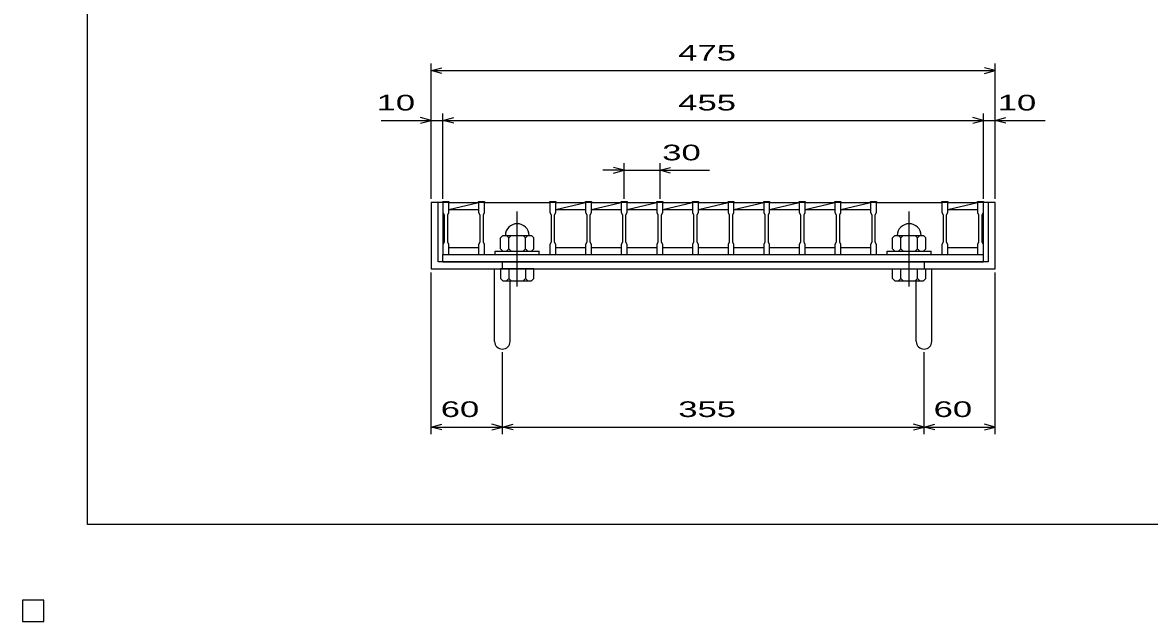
# Model space of a CAD drawing. Units: millimetres, scale not verified. Extents: x -1092 to 1039, y -770 to 632.
# Drawn here: x -1092 to -143, y -770 to -265 of the extents above; entities that cross this region are included whole.
import ezdxf
from ezdxf.enums import TextEntityAlignment as Align

# ---------------------------------------------------------------- set-up
doc = ezdxf.new("R2010")
doc.units = ezdxf.units.MM
doc.header["$LTSCALE"] = 6
doc.linetypes.add('CHAIN', pattern=[18.5, 12, -1.5, 3.5, -1.5])
for name, color, linetype, lineweight in [('0_2', 150, 'Continuous', 25), ('16', 3, 'Continuous', 25), ('19', 6, 'Continuous', 25), ('22', 4, 'Continuous', 25)]:
    doc.layers.add(name, color=color, linetype=linetype, lineweight=lineweight)
doc.styles.add('ベクトル', font='')
doc.styles.get('ベクトル').set_extended_font_data('ベクトル')

msp = doc.modelspace()

# ---------------------------------------------------------------- linework, layer by layer
at = {"layer": '0_2'}
for p, q in [((-1037.4, -687.9), (-1037.4, 632.1)), ((1038.6, -687.9), (-1037.4, -687.9))]:
    msp.add_line(p, q, dxfattribs=at)
at = {"layer": '16'}
for p, q in [((-738, -416.5), (-738, -415.8)), ((-738, -415.8), (-733, -415.8)), ((-738, -416.5), (-738, -425)), ((-733, -416.5), (-738, -416.5)), ((-738, -416.5), (-738, -454.5)), ((-733, -415.8), (-733, -416.5)), ((-733, -425), (-733, -416.5)), ((-733, -416.5), (-708, -416.5)), ((-733, -422.5), (-708, -416.5)), ((-708, -416.5), (-708, -415.8)), ((-708, -415.8), (-703, -415.8)), ((-708, -416.5), (-708, -425)), ((-703, -416.5), (-708, -416.5)), ((-703, -415.8), (-703, -416.5)), ((-703, -425), (-703, -416.5)), ((-703, -416.5), (-648, -416.5)), ((-648, -416.5), (-648, -415.8)), ((-648, -415.8), (-643, -415.8)), ((-648, -416.5), (-648, -425)), ((-643, -416.5), (-648, -416.5)), ((-643, -415.8), (-643, -416.5)), ((-643, -425), (-643, -416.5)), ((-643, -416.5), (-618, -416.5)), ((-643, -422.5), (-618, -416.5)), ((-618, -416.5), (-618, -415.8)), ((-618, -415.8), (-613, -415.8)), ((-618, -416.5), (-618, -425)), ((-613, -416.5), (-618, -416.5)), ((-613, -415.8), (-613, -416.5)), ((-613, -425), (-613, -416.5)), ((-613, -416.5), (-588, -416.5)), ((-613, -422.5), (-588, -416.5)), ((-588, -416.5), (-588, -415.8)), ((-588, -415.8), (-583, -415.8)), ((-588, -416.5), (-588, -425)), ((-583, -416.5), (-588, -416.5)), ((-583, -415.8), (-583, -416.5)), ((-583, -425), (-583, -416.5)), ((-583, -416.5), (-558, -416.5)), ((-583, -422.5), (-558, -416.5)), ((-558, -416.5), (-558, -415.8)), ((-558, -415.8), (-553, -415.8)), ((-558, -416.5), (-558, -425)), ((-553, -416.5), (-558, -416.5)), ((-553, -415.8), (-553, -416.5)), ((-553, -425), (-553, -416.5)), ((-553, -416.5), (-528, -416.5)), ((-553, -422.5), (-528, -416.5)), ((-528, -416.5), (-528, -415.8)), ((-528, -415.8), (-523, -415.8)), ((-528, -416.5), (-528, -425)), ((-523, -416.5), (-528, -416.5)), ((-523, -415.8), (-523, -416.5)), ((-523, -425), (-523, -416.5)), ((-523, -416.5), (-498, -416.5)), ((-523, -422.5), (-498, -416.5)), ((-498, -416.5), (-498, -415.8)), ((-498, -415.8), (-493, -415.8)), ((-498, -416.5), (-498, -425)), ((-493, -416.5), (-498, -416.5)), ((-493, -415.8), (-493, -416.5)), ((-493, -425), (-493, -416.5)), ((-493, -416.5), (-468, -416.5)), ((-493, -422.5), (-468, -416.5)), ((-468, -416.5), (-468, -415.8)), ((-468, -415.8), (-463, -415.8)), ((-468, -416.5), (-468, -425)), ((-463, -416.5), (-468, -416.5)), ((-463, -415.8), (-463, -416.5)), ((-463, -425), (-463, -416.5)), ((-463, -416.5), (-438, -416.5)), ((-463, -422.5), (-438, -416.5)), ((-438, -416.5), (-438, -415.8)), ((-438, -415.8), (-433, -415.8)), ((-438, -416.5), (-438, -425)), ((-433, -416.5), (-438, -416.5)), ((-433, -415.8), (-433, -416.5)), ((-433, -425), (-433, -416.5)), ((-433, -416.5), (-408, -416.5)), ((-433, -422.5), (-408, -416.5)), ((-408, -416.5), (-408, -415.8)), ((-408, -415.8), (-403, -415.8)), ((-408, -416.5), (-408, -425)), ((-403, -416.5), (-408, -416.5)), ((-403, -415.8), (-403, -416.5)), ((-403, -425), (-403, -416.5)), ((-403, -416.5), (-378, -416.5)), ((-403, -422.5), (-378, -416.5)), ((-378, -416.5), (-378, -415.8)), ((-378, -415.8), (-373, -415.8)), ((-378, -416.5), (-378, -425)), ((-373, -416.5), (-378, -416.5)), ((-373, -415.8), (-373, -416.5)), ((-373, -425), (-373, -416.5)), ((-373, -416.5), (-318, -416.5)), ((-318, -416.5), (-318, -415.8)), ((-318, -415.8), (-313, -415.8)), ((-318, -416.5), (-318, -425)), ((-313, -416.5), (-318, -416.5)), ((-313, -415.8), (-313, -416.5)), ((-313, -425), (-313, -416.5)), ((-313, -416.5), (-288, -416.5)), ((-313, -422.5), (-288, -416.5)), ((-288, -416.5), (-288, -415.8)), ((-288, -415.8), (-283, -415.8)), ((-288, -416.5), (-288, -425)), ((-283, -416.5), (-288, -416.5)), ((-283, -415.8), (-283, -416.5)), ((-283, -425), (-283, -416.5)), ((-283, -454.5), (-283, -416.5)), ((-738, -425), (-737, -427)), ((-734, -427), (-733, -425)), ((-733, -422.5), (-708, -422.5)), ((-708, -425), (-707, -427)), ((-704, -427), (-703, -425)), ((-648, -425), (-647, -427)), ((-644, -427), (-643, -425)), ((-643, -422.5), (-618, -422.5)), ((-618, -425), (-617, -427)), ((-614, -427), (-613, -425)), ((-613, -422.5), (-588, -422.5)), ((-588, -425), (-587, -427)), ((-584, -427), (-583, -425)), ((-583, -422.5), (-558, -422.5)), ((-558, -425), (-557, -427)), ((-554, -427), (-553, -425)), ((-553, -422.5), (-528, -422.5)), ((-528, -425), (-527, -427)), ((-524, -427), (-523, -425)), ((-523, -422.5), (-498, -422.5)), ((-498, -425), (-497, -427)), ((-494, -427), (-493, -425)), ((-493, -422.5), (-468, -422.5)), ((-468, -425), (-467, -427)), ((-464, -427), (-463, -425)), ((-463, -422.5), (-438, -422.5)), ((-438, -425), (-437, -427)), ((-434, -427), (-433, -425)), ((-433, -422.5), (-408, -422.5)), ((-408, -425), (-407, -427)), ((-404, -427), (-403, -425)), ((-403, -422.5), (-378, -422.5)), ((-378, -425), (-377, -427)), ((-374, -427), (-373, -425)), ((-318, -425), (-317, -427)), ((-314, -427), (-313, -425)), ((-313, -422.5), (-288, -422.5)), ((-288, -425), (-287, -427)), ((-284, -427), (-283, -425)), ((-737, -427), (-737, -450)), ((-734, -450), (-734, -427)), ((-707, -427), (-707, -450)), ((-704, -450), (-704, -427)), ((-647, -427), (-647, -450)), ((-644, -450), (-644, -427)), ((-617, -427), (-617, -450)), ((-614, -450), (-614, -427)), ((-587, -427), (-587, -450)), ((-584, -450), (-584, -427)), ((-557, -427), (-557, -450)), ((-554, -450), (-554, -427)), ((-527, -427), (-527, -450)), ((-524, -450), (-524, -427)), ((-497, -427), (-497, -450)), ((-494, -450), (-494, -427)), ((-467, -427), (-467, -450)), ((-464, -450), (-464, -427)), ((-437, -427), (-437, -450)), ((-434, -450), (-434, -427)), ((-407, -427), (-407, -450)), ((-404, -450), (-404, -427)), ((-377, -427), (-377, -450)), ((-374, -450), (-374, -427)), ((-317, -427), (-317, -450)), ((-314, -450), (-314, -427)), ((-287, -427), (-287, -450)), ((-284, -450), (-284, -427)), ((-687.5, -444.5), (-689.5, -446.5)), ((-687.5, -444.5), (-663.5, -444.5)), ((-684.5, -444.5), (-682.5, -446.5)), ((-682.5, -446.5), (-680.5, -444.5)), ((-670.5, -444.5), (-668.5, -446.5)), ((-668.5, -446.5), (-666.5, -444.5)), ((-663.5, -444.5), (-661.5, -446.5)), ((-357.5, -444.5), (-359.5, -446.5)), ((-357.5, -444.5), (-333.5, -444.5)), ((-354.5, -444.5), (-352.5, -446.5)), ((-352.5, -446.5), (-350.5, -444.5)), ((-340.5, -444.5), (-338.5, -446.5)), ((-338.5, -446.5), (-336.5, -444.5)), ((-333.5, -444.5), (-331.5, -446.5)), ((-737, -450), (-738, -452)), ((-738, -452), (-738, -460.5)), ((-733, -452), (-734, -450)), ((-733, -460.5), (-733, -452)), ((-733, -454.5), (-708, -454.5)), ((-707, -450), (-708, -452)), ((-708, -452), (-708, -460.5)), ((-703, -452), (-704, -450)), ((-703, -460.5), (-703, -452)), ((-689.5, -455.5), (-689.5, -446.5)), ((-682.5, -455.5), (-682.5, -446.5)), ((-668.5, -455.5), (-668.5, -446.5)), ((-661.5, -455.5), (-661.5, -446.5)), ((-647, -450), (-648, -452)), ((-648, -452), (-648, -460.5)), ((-643, -452), (-644, -450)), ((-643, -460.5), (-643, -452)), ((-643, -454.5), (-618, -454.5)), ((-617, -450), (-618, -452)), ((-618, -452), (-618, -460.5)), ((-613, -452), (-614, -450)), ((-613, -460.5), (-613, -452)), ((-613, -454.5), (-588, -454.5)), ((-587, -450), (-588, -452)), ((-588, -452), (-588, -460.5)), ((-583, -452), (-584, -450)), ((-583, -460.5), (-583, -452)), ((-583, -454.5), (-558, -454.5)), ((-557, -450), (-558, -452)), ((-558, -452), (-558, -460.5)), ((-553, -452), (-554, -450)), ((-553, -460.5), (-553, -452)), ((-553, -454.5), (-528, -454.5)), ((-527, -450), (-528, -452)), ((-528, -452), (-528, -460.5)), ((-523, -452), (-524, -450)), ((-523, -460.5), (-523, -452)), ((-523, -454.5), (-498, -454.5)), ((-497, -450), (-498, -452)), ((-498, -452), (-498, -460.5)), ((-493, -452), (-494, -450)), ((-493, -460.5), (-493, -452)), ((-493, -454.5), (-468, -454.5)), ((-467, -450), (-468, -452)), ((-468, -452), (-468, -460.5)), ((-463, -452), (-464, -450)), ((-463, -460.5), (-463, -452)), ((-463, -454.5), (-438, -454.5)), ((-437, -450), (-438, -452)), ((-438, -452), (-438, -460.5)), ((-433, -452), (-434, -450)), ((-433, -460.5), (-433, -452)), ((-433, -454.5), (-408, -454.5)), ((-407, -450), (-408, -452)), ((-408, -452), (-408, -460.5)), ((-403, -452), (-404, -450)), ((-403, -460.5), (-403, -452)), ((-403, -454.5), (-378, -454.5)), ((-377, -450), (-378, -452)), ((-378, -452), (-378, -460.5)), ((-373, -452), (-374, -450)), ((-373, -460.5), (-373, -452)), ((-359.5, -455.5), (-359.5, -446.5)), ((-352.5, -455.5), (-352.5, -446.5)), ((-338.5, -455.5), (-338.5, -446.5)), ((-331.5, -455.5), (-331.5, -446.5)), ((-317, -450), (-318, -452)), ((-318, -452), (-318, -460.5)), ((-313, -452), (-314, -450)), ((-313, -460.5), (-313, -452)), ((-313, -454.5), (-288, -454.5)), ((-287, -450), (-288, -452)), ((-288, -452), (-288, -460.5)), ((-283, -452), (-284, -450)), ((-283, -460.5), (-283, -452)), ((-738, -460.5), (-733, -460.5)), ((-738, -460.5), (-283, -460.5)), ((-738, -466.5), (-738, -460.5)), ((-708, -460.5), (-703, -460.5)), ((-703, -460.5), (-648, -460.5)), ((-694, -460.5), (-694, -457.5)), ((-694, -457.5), (-657, -457.5)), ((-694, -460.5), (-657, -460.5)), ((-689.5, -455.5), (-687.5, -457.5)), ((-684.5, -457.5), (-682.5, -455.5)), ((-680.5, -457.5), (-682.5, -455.5)), ((-670.5, -457.5), (-668.5, -455.5)), ((-666.5, -457.5), (-668.5, -455.5)), ((-663.5, -457.5), (-661.5, -455.5)), ((-657, -460.5), (-657, -457.5)), ((-648, -460.5), (-643, -460.5)), ((-618, -460.5), (-613, -460.5)), ((-588, -460.5), (-583, -460.5)), ((-558, -460.5), (-553, -460.5)), ((-528, -460.5), (-523, -460.5)), ((-498, -460.5), (-493, -460.5)), ((-468, -460.5), (-463, -460.5)), ((-438, -460.5), (-433, -460.5)), ((-408, -460.5), (-403, -460.5)), ((-378, -460.5), (-373, -460.5)), ((-373, -460.5), (-318, -460.5)), ((-364, -460.5), (-364, -457.5)), ((-364, -457.5), (-327, -457.5)), ((-364, -460.5), (-327, -460.5)), ((-359.5, -455.5), (-357.5, -457.5)), ((-354.5, -457.5), (-352.5, -455.5)), ((-350.5, -457.5), (-352.5, -455.5)), ((-340.5, -457.5), (-338.5, -455.5)), ((-336.5, -457.5), (-338.5, -455.5)), ((-333.5, -457.5), (-331.5, -455.5)), ((-327, -460.5), (-327, -457.5)), ((-318, -460.5), (-313, -460.5)), ((-288, -460.5), (-283, -460.5)), ((-283, -466.5), (-283, -460.5)), ((-738, -466.5), (-283, -466.5)), ((-1074, -751.5), (-1092, -751.5)), ((-1092, -751.5), (-1092, -769.5)), ((-1074, -751.5), (-1092, -751.5)), ((-1092, -751.5), (-1092, -769.5)), ((-1074, -751.5), (-1092, -751.5)), ((-1092, -751.5), (-1092, -769.5)), ((-1074, -751.5), (-1092, -751.5)), ((-1092, -751.5), (-1092, -769.5)), ((-1074, -751.5), (-1092, -751.5)), ((-1092, -751.5), (-1092, -769.5)), ((-1074, -769.5), (-1074, -751.5)), ((-1074, -769.5), (-1074, -751.5)), ((-1074, -769.5), (-1074, -751.5)), ((-1074, -769.5), (-1074, -751.5)), ((-1074, -769.5), (-1074, -751.5)), ((-1092, -769.5), (-1074, -769.5)), ((-1092, -769.5), (-1074, -769.5)), ((-1092, -769.5), (-1074, -769.5)), ((-1092, -769.5), (-1074, -769.5)), ((-1092, -769.5), (-1074, -769.5))]:
    msp.add_line(p, q, dxfattribs=at)
at = {"layer": '16', "linetype": 'CHAIN'}
for p, q in [((-675.5, -487.3), (-675.5, -424.3)), ((-345.5, -487.3), (-345.5, -424.3))]:
    msp.add_line(p, q, dxfattribs=at)
at = {"layer": '16'}
for centre in [(-675.5, -444.5), (-345.5, -444.5)]:
    msp.add_arc(centre, 10, 0, 180, dxfattribs=at)
at = {"layer": '19'}
for p, q in [((-738, -416.5), (-748, -416.5)), ((-748, -416.5), (-748, -472.5)), ((-742, -466.5), (-742, -416.5)), ((-273, -416.5), (-283, -416.5)), ((-279, -416.5), (-279, -466.5)), ((-273, -472.5), (-273, -416.5)), ((-748, -472.5), (-273, -472.5)), ((-279, -466.5), (-742, -466.5)), ((-694.5, -533.61), (-694.5, -472.5)), ((-689.5, -472.5), (-689.5, -480.5)), ((-661.5, -472.5), (-689.5, -472.5)), ((-688, -472.5), (-688, -466.5)), ((-682.5, -472.5), (-682.5, -480.5)), ((-668.5, -472.5), (-668.5, -480.5)), ((-661.5, -480.5), (-661.5, -472.5)), ((-359.5, -480.5), (-359.5, -472.5)), ((-359.5, -472.5), (-331.5, -472.5)), ((-352.5, -480.5), (-352.5, -472.5)), ((-338.5, -480.5), (-338.5, -472.5)), ((-333, -466.5), (-333, -472.5)), ((-331.5, -480.5), (-331.5, -472.5)), ((-326.5, -533.61), (-326.5, -472.5)), ((-689.5, -480.5), (-687.5, -482.5)), ((-687.5, -482.5), (-663.5, -482.5)), ((-682.5, -480.5), (-684.5, -482.5)), ((-680.5, -482.5), (-682.5, -480.5)), ((-681.5, -533.61), (-681.5, -482.5)), ((-668.5, -480.5), (-670.5, -482.5)), ((-666.5, -482.5), (-668.5, -480.5)), ((-663.5, -482.5), (-661.5, -480.5)), ((-357.5, -482.5), (-359.5, -480.5)), ((-357.5, -482.5), (-333.5, -482.5)), ((-354.5, -482.5), (-352.5, -480.5)), ((-350.5, -482.5), (-352.5, -480.5)), ((-340.5, -482.5), (-338.5, -480.5)), ((-339.5, -533.61), (-339.5, -482.5)), ((-336.5, -482.5), (-338.5, -480.5)), ((-333.5, -482.5), (-331.5, -480.5))]:
    msp.add_line(p, q, dxfattribs=at)
for centre in [(-688, -533.61), (-333, -533.61)]:
    msp.add_arc(centre, 6.5, 180, 0, dxfattribs=at)
at = {"layer": '22'}
for p, q in [((-748, -413.5), (-748, -299.5)), ((-748, -305.5), (-739, -303.1)), ((-273, -305.5), (-282, -303.1)), ((-273, -413.5), (-273, -299.5)), ((-739, -307.9), (-748, -305.5)), ((-748, -305.5), (-273, -305.5)), ((-282, -307.9), (-273, -305.5)), ((-748, -413.5), (-748, -341.5)), ((-738, -413.5), (-738, -341.5)), ((-283, -413.5), (-283, -341.5)), ((-273, -413.5), (-273, -341.5)), ((-790, -347.5), (-748, -347.5)), ((-748, -347.5), (-757, -345.1)), ((-757, -349.9), (-748, -347.5)), ((-748, -347.5), (-738, -347.5)), ((-738, -347.5), (-729, -345.1)), ((-729, -349.9), (-738, -347.5)), ((-738, -347.5), (-283, -347.5)), ((-283, -347.5), (-292, -345.1)), ((-292, -349.9), (-283, -347.5)), ((-283, -347.5), (-273, -347.5)), ((-273, -347.5), (-264, -345.1)), ((-264, -349.9), (-273, -347.5)), ((-273, -347.5), (-231, -347.5)), ((-585.5, -389.5), (-594.5, -387.1)), ((-585.5, -413.5), (-585.5, -383.5)), ((-555.5, -383.5), (-555.5, -413.5)), ((-555.5, -389.5), (-546.5, -387.1)), ((-585.5, -389.5), (-603.5, -389.5)), ((-594.5, -391.9), (-585.5, -389.5)), ((-585.5, -389.5), (-555.5, -389.5)), ((-546.5, -391.9), (-555.5, -389.5)), ((-555.5, -389.5), (-513.5, -389.5)), ((-748, -611.7), (-748, -475.5)), ((-273, -611.7), (-273, -475.5)), ((-688, -611.7), (-688, -542.7)), ((-333, -611.7), (-333, -542.7)), ((-748, -605.7), (-739, -603.3)), ((-739, -608.1), (-748, -605.7)), ((-748, -605.7), (-688, -605.7)), ((-688, -605.7), (-697, -603.3)), ((-697, -608.1), (-688, -605.7)), ((-688, -605.7), (-679, -603.3)), ((-679, -608.1), (-688, -605.7)), ((-688, -605.7), (-333, -605.7)), ((-333, -605.7), (-342, -603.3)), ((-342, -608.1), (-333, -605.7)), ((-333, -605.7), (-324, -603.3)), ((-324, -608.1), (-333, -605.7)), ((-333, -605.7), (-273, -605.7)), ((-273, -605.7), (-282, -603.3)), ((-282, -608.1), (-273, -605.7))]:
    msp.add_line(p, q, dxfattribs=at)
at = {"layer": '22', "color": 2}
for p, q in [((-1074, -751.5), (-1092, -751.5)), ((-1092, -751.5), (-1092, -769.5)), ((-1074, -751.5), (-1092, -751.5)), ((-1092, -751.5), (-1092, -769.5)), ((-1074, -751.5), (-1092, -751.5)), ((-1092, -751.5), (-1092, -769.5)), ((-1074, -769.5), (-1074, -751.5)), ((-1074, -769.5), (-1074, -751.5)), ((-1074, -769.5), (-1074, -751.5)), ((-1092, -769.5), (-1074, -769.5)), ((-1092, -769.5), (-1074, -769.5)), ((-1092, -769.5), (-1074, -769.5))]:
    msp.add_line(p, q, dxfattribs=at)

# ---------------------------------------------------------------- texts
at = {"layer": '22', "color": 2, "style": 'ベクトル', "width": 1.65}
for s, p in [(' 475 ', (-548, -290.5)), (' 10 ', (-802, -332.5)), (' 455 ', (-548, -332.5)), (' 10 ', (-279, -332.5)), (' 30 ', (-561.5, -374.5)), (' 60 ', (-748, -590.7)), (' 355 ', (-548, -590.7)), (' 60 ', (-333, -590.7))]:
    msp.add_text(s, height=13.2, dxfattribs=at).set_placement(p, align=Align.MIDDLE_LEFT)

doc.saveas('drawing.dxf')
